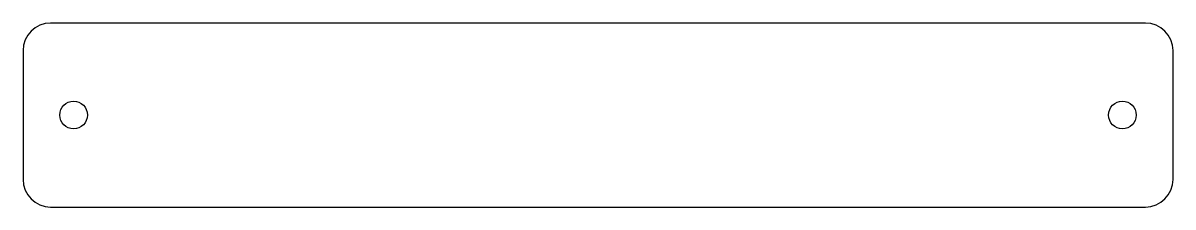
# Model space of a CAD drawing. Header units: millimetres. Extents: x 0 to 125, y 0 to 20.
import ezdxf

# ---------------------------------------------------------------- set-up
doc = ezdxf.new("R2010")
doc.units = ezdxf.units.MM

msp = doc.modelspace()

# ---------------------------------------------------------------- linework, layer by layer
at = {"color": 7, "linetype": 'Continuous', "lineweight": 25}
for p, q in [((122, 20), (3, 20)), ((0, 17), (0, 3)), ((125, 3), (125, 17)), ((3, 0), (122, 0))]:
    msp.add_line(p, q, dxfattribs=at)
for centre in [(5.5, 10), (119.5, 10)]:
    msp.add_circle(centre, 1.5, dxfattribs=at)
for centre, start, end in [((3, 17), 90, 180), ((122, 17), 0, 90), ((3, 3), 180, 270), ((122, 3), 270, 0)]:
    msp.add_arc(centre, 3, start, end, dxfattribs=at)

doc.saveas('drawing.dxf')
